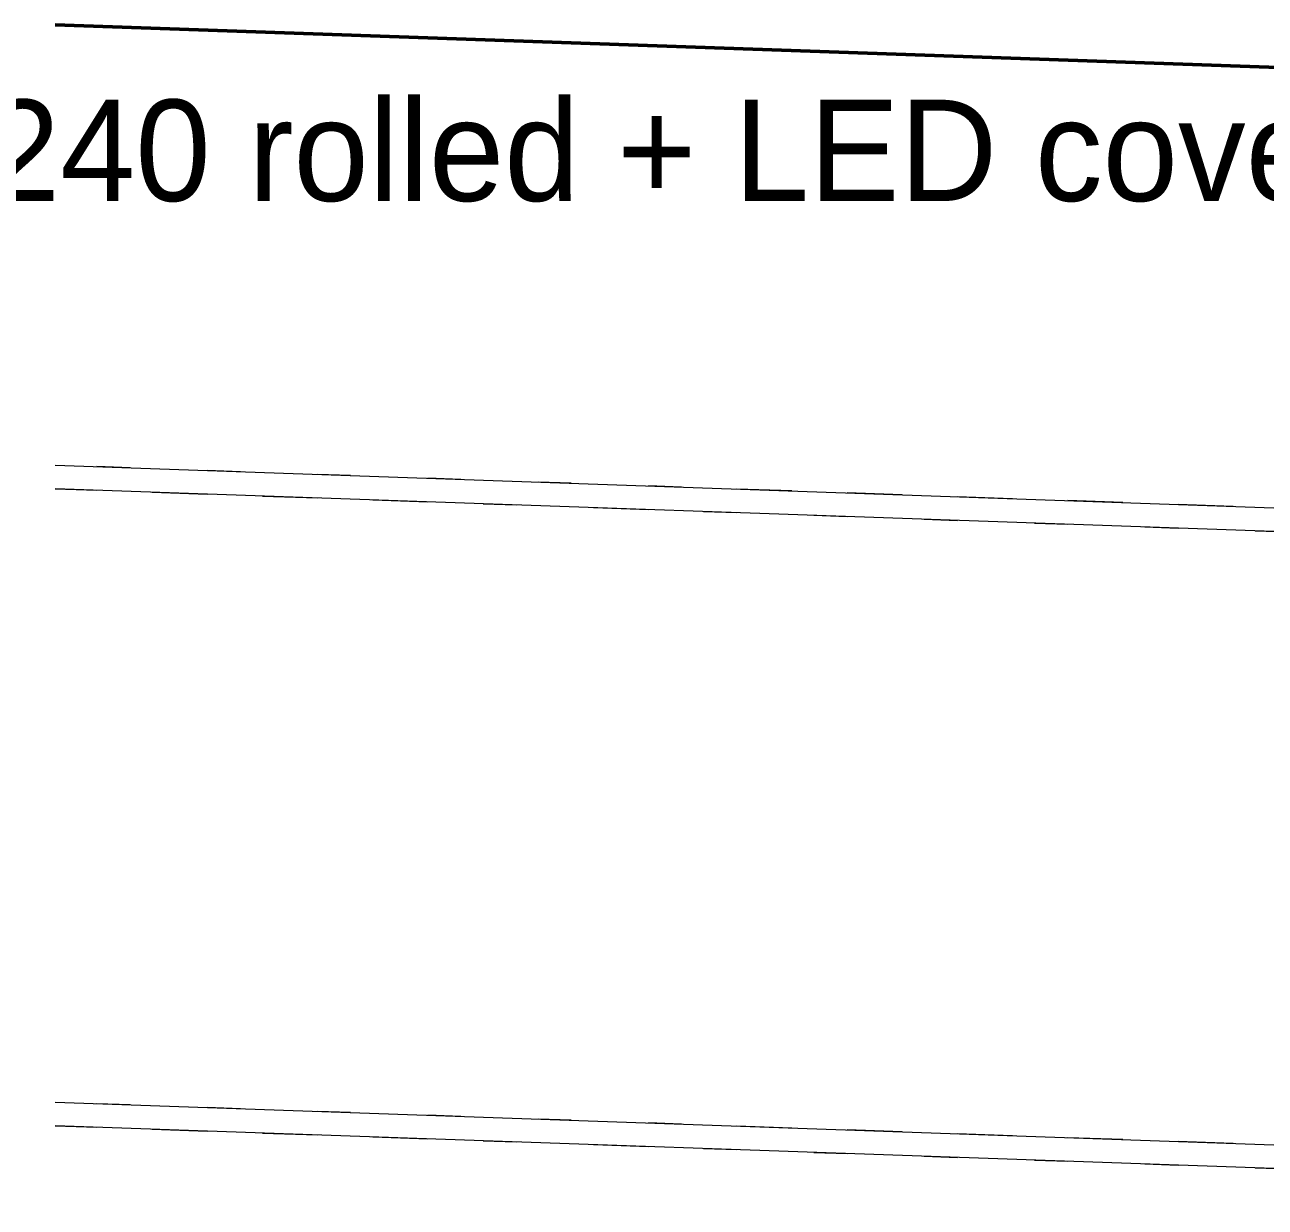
# Model space of a CAD drawing. Header units: metres. Extents: x 10 to 831, y 10 to 584.
# Drawn here: x 29.45 to 51.99, y 267.72 to 289.2 of the extents above; entities that cross this region are included whole.
import ezdxf
from ezdxf.enums import TextEntityAlignment as Align

# ---------------------------------------------------------------- set-up
doc = ezdxf.new("R2010")
doc.units = ezdxf.units.M
for name, color, linetype, lineweight in [('CUT', 7, 'Continuous', 50), ('TXT', 7, 'Continuous', 18), ('VIS', 8, 'Continuous', 13)]:
    doc.layers.add(name, color=color, linetype=linetype, lineweight=lineweight)

msp = doc.modelspace()

# ---------------------------------------------------------------- linework, layer by layer
at = {"layer": 'CUT'}
msp.add_line((30, 289.2), (78, 287.52), dxfattribs=at)
at = {"layer": 'VIS'}
for p, q in [((30.0168, 289.1996), (30, 289.2002)), ((52.8, 288.402), (30, 289.2002)), ((44.8, 288.682), (30, 289.2001)), ((44.8, 288.682), (30, 289.2001)), ((30.016, 289.1996), (30, 289.2001)), ((30.0372, 289.1988), (30, 289.2001)), ((30.0268, 289.1992), (30, 289.2001)), ((30.2092, 289.1928), (30, 289.2001)), ((30.4132, 289.1856), (30, 289.2001)), ((30.4916, 289.1828), (30, 289.2001)), ((30.3892, 289.1864), (30, 289.2001)), ((30.4568, 289.184), (30, 289.2)), ((51.6692, 288.4416), (30, 289.2)), ((30.6244, 289.178), (30, 289.2)), ((31.668, 289.1416), (30, 289.2)), ((30, 289.2), (78, 287.52)), ((30.4356, 289.1848), (30, 289.1999)), ((30.4628, 289.1836), (30, 289.1999)), ((31.0284, 289.164), (30, 289.1999)), ((30.1564, 289.1944), (30, 289.1999)), ((30.0748, 289.1972), (30, 289.1999)), ((30.0096, 289.1996), (30, 289.1999)), ((30.9328, 289.1672), (30, 289.1999)), ((30.1112, 289.196), (30, 289.1999)), ((30, 289.1999), (43.8, 288.7168)), ((30.11, 289.196), (30, 289.1998)), ((30.1896, 289.1932), (30.0092, 289.1996)), ((30.5368, 289.1812), (30.0612, 289.198)), ((30.7692, 289.1732), (30.1724, 289.194)), ((30.3756, 289.1868), (30.1756, 289.194)), ((30.3784, 289.1868), (30.1784, 289.1936)), ((30.77, 289.1732), (30.19, 289.1932)), ((30.752, 289.1736), (30.1992, 289.1932)), ((30.81, 289.1716), (30.2272, 289.192)), ((30.6868, 289.176), (30.2284, 289.192)), ((31.6604, 289.142), (30.2592, 289.1908)), ((31.2184, 289.1572), (30.2696, 289.1904)), ((30.4404, 289.1844), (30.2808, 289.19)), ((30.4892, 289.1828), (30.29, 289.19)), ((30.4736, 289.1836), (30.3032, 289.1892)), ((30.5108, 289.182), (30.3256, 289.1888)), ((31.288, 289.1548), (30.3468, 289.188)), ((30.964, 289.1664), (30.4016, 289.186)), ((30.8988, 289.1684), (30.4304, 289.1848)), ((31.428, 289.15), (30.454, 289.184)), ((31.0784, 289.1624), (30.4792, 289.1832)), ((30.6784, 289.1764), (30.48, 289.1832)), ((30.9988, 289.1652), (30.4836, 289.1832)), ((31.156, 289.1596), (30.5564, 289.1804)), ((30.7612, 289.1732), (30.57, 289.18)), ((30.7324, 289.1744), (30.5768, 289.18)), ((32.3952, 289.116), (30.5956, 289.1792)), ((31.2524, 289.156), (30.6552, 289.1772)), ((30.8596, 289.17), (30.6636, 289.1768)), ((31.2648, 289.1556), (30.6644, 289.1768)), ((32.0036, 289.13), (30.6808, 289.176)), ((31.3468, 289.1528), (30.7516, 289.1736)), ((32.6908, 289.106), (30.764, 289.1732)), ((30.9872, 289.1656), (30.8176, 289.1712)), ((31.2992, 289.1544), (30.8444, 289.1704)), ((32.6936, 289.1056), (30.9132, 289.168)), ((31.0788, 289.1624), (30.9192, 289.168)), ((31.1328, 289.1604), (30.934, 289.1672)), ((31.4856, 289.148), (30.9496, 289.1668)), ((32.1116, 289.126), (30.9756, 289.166)), ((31.1824, 289.1588), (30.9824, 289.1656)), ((31.1864, 289.1584), (30.9904, 289.1652)), ((31.6036, 289.144), (31.0124, 289.1644)), ((31.488, 289.148), (31.0124, 289.1644)), ((31.2164, 289.1576), (31.0164, 289.1644)), ((31.2168, 289.1576), (31.0168, 289.1644)), ((31.2124, 289.1576), (31.0284, 289.164)), ((31.6364, 289.1428), (31.036, 289.1636)), ((31.2732, 289.1556), (31.0928, 289.1616)), ((31.604, 289.144), (31.1456, 289.16)), ((31.7372, 289.1392), (31.164, 289.1592)), ((32.2848, 289.12), (31.198, 289.158)), ((32.1896, 289.1232), (31.2016, 289.158)), ((31.4964, 289.1476), (31.326, 289.1536)), ((31.8276, 289.136), (31.3264, 289.1536)), ((31.8356, 289.1356), (31.3672, 289.152)), ((31.5752, 289.1448), (31.3752, 289.152)), ((31.578, 289.1448), (31.378, 289.1516)), ((31.624, 289.1432), (31.4384, 289.1496)), ((31.6848, 289.1412), (31.4856, 289.148)), ((32.0036, 289.13), (31.4956, 289.1476)), ((31.6852, 289.1412), (31.5136, 289.1472)), ((31.7136, 289.14), (31.5264, 289.1464)), ((31.7172, 289.14), (31.5576, 289.1456)), ((31.8548, 289.1352), (31.6552, 289.142)), ((31.8708, 289.1344), (31.672, 289.1416)), ((32.2272, 289.122), (31.674, 289.1416)), ((32.2924, 289.1196), (31.7184, 289.14)), ((31.928, 289.1324), (31.7292, 289.1396)), ((31.9292, 289.1324), (31.736, 289.1392)), ((32.2092, 289.1228), (31.7544, 289.1384)), ((32.3632, 289.1172), (31.7748, 289.138)), ((32.0372, 289.1288), (31.8412, 289.1356)), ((32.4392, 289.1148), (31.9636, 289.1312)), ((32.1784, 289.1236), (32.008, 289.1296)), ((32.62, 289.1084), (32.0216, 289.1292)), ((32.2004, 289.1228), (32.0216, 289.1292)), ((32.3148, 289.1188), (32.1308, 289.1256)), ((32.7552, 289.1036), (32.1556, 289.1244)), ((32.7588, 289.1036), (32.162, 289.1244)), ((32.3748, 289.1168), (32.1748, 289.124)), ((32.3568, 289.1176), (32.1764, 289.124)), ((32.3776, 289.1168), (32.1776, 289.1236)), ((32.382, 289.1168), (32.182, 289.1236)), ((32.3556, 289.1176), (32.196, 289.1232)), ((32.8168, 289.1016), (32.2164, 289.1224)), ((32.8108, 289.1016), (32.2164, 289.1224)), ((32.8172, 289.1012), (32.2172, 289.1224)), ((32.4364, 289.1148), (32.2364, 289.1216)), ((32.8456, 289.1004), (32.2484, 289.1212)), ((32.8648, 289.0996), (32.2644, 289.1208)), ((32.7728, 289.1028), (32.3044, 289.1192)), ((32.5372, 289.1112), (32.3388, 289.118)), ((32.8264, 289.1012), (32.368, 289.1172)), ((32.6656, 289.1068), (32.4668, 289.1136)), ((33.0756, 289.0924), (32.4764, 289.1132)), ((32.6816, 289.106), (32.512, 289.112)), ((32.7148, 289.1048), (32.5432, 289.1108)), ((32.7372, 289.1044), (32.5516, 289.1108)), ((33.1408, 289.09), (32.558, 289.1104)), ((32.8224, 289.1012), (32.626, 289.108)), ((32.838, 289.1008), (32.6508, 289.1072)), ((33.1636, 289.0892), (32.6624, 289.1068)), ((33.4228, 289.0804), (32.6644, 289.1068)), ((33.2664, 289.0856), (32.666, 289.1068)), ((32.88, 289.0992), (32.6808, 289.106)), ((32.8604, 289.1), (32.69, 289.106)), ((33.2648, 289.0856), (32.692, 289.1056)), ((32.9056, 289.0984), (32.7504, 289.1036)), ((32.994, 289.0952), (32.8344, 289.1008)), ((33.0528, 289.0932), (32.8532, 289.1)), ((33.0884, 289.092), (32.8952, 289.0988)), ((33.3904, 289.0812), (32.9148, 289.098)), ((33.1212, 289.0908), (32.9224, 289.0976)), ((34.2544, 289.0512), (32.926, 289.0976)), ((33.1476, 289.09), (32.9512, 289.0968)), ((33.1748, 289.0888), (32.9748, 289.096)), ((33.922, 289.0628), (32.9812, 289.0956)), ((33.5748, 289.0748), (32.9832, 289.0956)), ((33.2724, 289.0856), (33.0936, 289.0916)), ((34.9952, 289.0252), (33.1472, 289.09)), ((33.702, 289.0704), (33.1488, 289.0896)), ((33.4012, 289.0808), (33.2296, 289.0868)), ((33.4172, 289.0804), (33.2336, 289.0868)), ((33.71, 289.07), (33.2412, 289.0864)), ((33.4408, 289.0796), (33.2492, 289.0864)), ((33.4404, 289.0796), (33.26, 289.086)), ((33.4604, 289.0788), (33.262, 289.086)), ((33.7432, 289.0688), (33.2848, 289.0852)), ((34.4584, 289.044), (33.3716, 289.082)), ((33.5424, 289.076), (33.372, 289.082)), ((33.5772, 289.0748), (33.3776, 289.0816)), ((33.5816, 289.0748), (33.3816, 289.0816)), ((33.6076, 289.0736), (33.4112, 289.0808)), ((33.6372, 289.0728), (33.4372, 289.0796)), ((33.6324, 289.0728), (33.4728, 289.0784)), ((34.8428, 289.0304), (33.4744, 289.0784)), ((33.698, 289.0704), (33.5288, 289.0764)), ((33.7276, 289.0696), (33.5292, 289.0764)), ((34.5448, 289.0408), (33.5708, 289.0752)), ((34.1652, 289.0544), (33.5724, 289.0748)), ((33.85, 289.0652), (33.6648, 289.0716)), ((33.9168, 289.0628), (33.7176, 289.07)), ((34.324, 289.0488), (33.7356, 289.0692)), ((34.35, 289.0476), (33.7532, 289.0688)), ((33.9744, 289.0608), (33.7744, 289.068)), ((33.9628, 289.0612), (33.7752, 289.068)), ((34.3448, 289.048), (33.8084, 289.0668)), ((34.0168, 289.0596), (33.8168, 289.0664)), ((34.0176, 289.0592), (33.8176, 289.0664)), ((34.4388, 289.0448), (33.8416, 289.0656)), ((34.3416, 289.048), (33.866, 289.0648)), ((34.0756, 289.0572), (33.8764, 289.0644)), ((34.3328, 289.0484), (33.8776, 289.0644)), ((35.0324, 289.024), (33.8964, 289.0636)), ((34.5196, 289.042), (33.9684, 289.0612)), ((34.4996, 289.0424), (33.9984, 289.06)), ((35.0148, 289.0244), (34.0172, 289.0596)), ((35.4192, 289.0104), (34.0224, 289.0592)), ((34.248, 289.0512), (34.0548, 289.058)), ((35.0268, 289.024), (34.082, 289.0572)), ((34.2708, 289.0504), (34.1112, 289.056)), ((34.7544, 289.0336), (34.1544, 289.0544)), ((34.3772, 289.0468), (34.1772, 289.0536)), ((34.6468, 289.0372), (34.1784, 289.0536)), ((34.66, 289.0368), (34.2016, 289.0528)), ((34.3756, 289.0468), (34.2064, 289.0528)), ((34.7928, 289.0324), (34.2196, 289.0524)), ((34.4308, 289.0448), (34.2592, 289.0508)), ((34.5244, 289.0416), (34.3436, 289.048)), ((34.5656, 289.0404), (34.3948, 289.046)), ((34.9716, 289.026), (34.3976, 289.046)), ((34.9632, 289.0264), (34.4068, 289.0456)), ((34.6528, 289.0372), (34.454, 289.044)), ((35.0724, 289.0224), (34.4732, 289.0436)), ((34.7816, 289.0328), (34.5816, 289.0396)), ((34.7848, 289.0324), (34.5888, 289.0392)), ((35.1768, 289.0188), (34.6236, 289.038)), ((34.8376, 289.0308), (34.6376, 289.0376)), ((36.0636, 288.9876), (34.6624, 289.0368)), ((35.6672, 289.0016), (34.6664, 289.0368)), ((35.2708, 289.0156), (34.6732, 289.0364)), ((34.918, 289.028), (34.7196, 289.0348)), ((34.9092, 289.028), (34.7496, 289.0336)), ((36.1528, 288.9848), (34.788, 289.0324)), ((35.2928, 289.0148), (34.8172, 289.0312)), ((35.0492, 289.0232), (34.8496, 289.0304)), ((35.4168, 289.0104), (34.8808, 289.0292)), ((35.472, 289.0084), (34.8892, 289.0288)), ((35.0872, 289.022), (34.8996, 289.0284)), ((35.1096, 289.0212), (34.9108, 289.028)), ((35.1084, 289.0212), (34.9124, 289.028)), ((35.0792, 289.0224), (34.924, 289.0276)), ((35.1172, 289.0208), (34.9456, 289.0268)), ((35.5456, 289.006), (34.9544, 289.0264)), ((35.174, 289.0188), (34.974, 289.026)), ((36.3568, 288.9776), (34.9892, 289.0252)), ((35.5844, 289.0044), (34.99, 289.0252)), ((35.2172, 289.0176), (35.0172, 289.0244)), ((35.2176, 289.0172), (35.0176, 289.0244)), ((35.6684, 289.0016), (35.068, 289.0228)), ((35.2544, 289.016), (35.0708, 289.0224)), ((35.2476, 289.0164), (35.0768, 289.0224)), ((35.2716, 289.0156), (35.1156, 289.0208)), ((35.5772, 289.0048), (35.1188, 289.0208)), ((35.7936, 288.9972), (35.214, 289.0176)), ((35.3924, 289.0112), (35.2228, 289.0172)), ((36.5564, 288.9704), (35.2392, 289.0168)), ((35.4476, 289.0092), (35.2488, 289.0164)), ((37.246, 288.9464), (35.3188, 289.014)), ((35.8352, 288.9956), (35.3344, 289.0132)), ((35.57, 289.0052), (35.3736, 289.012)), ((35.5768, 289.0048), (35.3768, 289.012)), ((35.5476, 289.006), (35.388, 289.0116)), ((35.608, 289.0036), (35.4272, 289.01)), ((35.7052, 289.0004), (35.5196, 289.0068)), ((36.9112, 288.958), (35.5828, 289.0048)), ((35.8476, 288.9952), (35.648, 289.0024)), ((36.2116, 288.9824), (35.6496, 289.0024)), ((37.046, 288.9532), (35.6608, 289.002)), ((36.2852, 288.98), (35.6968, 289.0008)), ((35.9052, 288.9932), (35.7064, 289.0004)), ((36.3396, 288.978), (35.7428, 288.9992)), ((36.3204, 288.9788), (35.7476, 288.9988)), ((35.9296, 288.9924), (35.7588, 288.9984)), ((36.244, 288.9816), (35.7684, 288.998)), ((35.974, 288.9908), (35.774, 288.998)), ((35.9812, 288.9908), (35.7812, 288.9976)), ((36.032, 288.9888), (35.8328, 288.996)), ((36.038, 288.9888), (35.838, 288.9956)), ((36.632, 288.968), (35.8556, 288.9952)), ((36.068, 288.9876), (35.8688, 288.9948)), ((36.4088, 288.9756), (35.9008, 288.9936)), ((36.5052, 288.9724), (35.91, 288.9932)), ((36.12, 288.986), (35.9284, 288.9924)), ((36.536, 288.9712), (35.9432, 288.992)), ((36.1316, 288.9852), (35.9528, 288.9916)), ((36.1468, 288.9848), (35.9752, 288.9908)), ((36.186, 288.9836), (36.0264, 288.9892)), ((36.494, 288.9728), (36.0356, 288.9888)), ((36.5212, 288.9716), (36.0524, 288.988)), ((36.652, 288.9672), (36.0988, 288.9864)), ((36.7532, 288.9636), (36.1536, 288.9848)), ((36.3552, 288.9776), (36.1588, 288.9844)), ((36.3568, 288.9776), (36.1732, 288.984)), ((36.3768, 288.9768), (36.1768, 288.984)), ((37.5952, 288.934), (36.1952, 288.9832)), ((36.418, 288.9752), (36.218, 288.9824)), ((39.6632, 288.8616), (36.2608, 288.9808)), ((37.272, 288.9456), (36.298, 288.9796)), ((37.0108, 288.9548), (36.412, 288.9756)), ((36.64, 288.9676), (36.4412, 288.9744)), ((36.6916, 288.9656), (36.5108, 288.972)), ((36.7736, 288.9628), (36.5736, 288.97)), ((37.0632, 288.9528), (36.608, 288.9688)), ((36.8176, 288.9612), (36.6176, 288.9684)), ((36.8184, 288.9612), (36.6328, 288.968)), ((36.8332, 288.9608), (36.6616, 288.9668)), ((36.8244, 288.9612), (36.6648, 288.9668)), ((37.1712, 288.9492), (36.6704, 288.9664)), ((37.1952, 288.948), (36.7196, 288.9648)), ((36.9532, 288.9568), (36.76, 288.9632)), ((36.9612, 288.9564), (36.774, 288.9628)), ((36.9524, 288.9568), (36.782, 288.9628)), ((38.278, 288.9104), (36.8176, 288.9612)), ((37.4688, 288.9384), (36.8696, 288.9596)), ((37.0696, 288.9524), (36.8732, 288.9596)), ((37.0868, 288.952), (36.9172, 288.958)), ((37.5168, 288.9368), (36.9256, 288.9576)), ((37.4108, 288.9408), (36.9524, 288.9568)), ((37.1456, 288.95), (36.9896, 288.9552)), ((37.204, 288.948), (37.0252, 288.954)), ((37.2388, 288.9468), (37.0384, 288.9536)), ((37.2632, 288.9456), (37.064, 288.9528)), ((38.0704, 288.9176), (37.0696, 288.9524)), ((37.6508, 288.9324), (37.0768, 288.9524)), ((37.2528, 288.946), (37.0976, 288.9516)), ((37.8028, 288.9268), (37.2204, 288.9472)), ((37.4348, 288.9396), (37.236, 288.9468)), ((37.4592, 288.9388), (37.2756, 288.9452)), ((37.4628, 288.9388), (37.3032, 288.9444)), ((38.3576, 288.9076), (37.3672, 288.942)), ((37.5764, 288.9348), (37.3764, 288.942)), ((37.5808, 288.9348), (37.3808, 288.9416)), ((37.6184, 288.9332), (37.418, 288.9404)), ((37.6252, 288.9332), (37.426, 288.94)), ((37.6344, 288.9328), (37.464, 288.9388)), ((38.0688, 288.9176), (37.4684, 288.9388)), ((38.4276, 288.9052), (37.4832, 288.938)), ((37.6956, 288.9308), (37.4972, 288.9376)), ((37.9732, 288.9208), (37.518, 288.9368)), ((38.1268, 288.9156), (37.5736, 288.9348)), ((37.7752, 288.928), (37.5944, 288.934)), ((37.844, 288.9256), (37.6444, 288.9324)), ((37.8484, 288.9252), (37.6572, 288.932)), ((38.1464, 288.9148), (37.6708, 288.9316)), ((37.8628, 288.9248), (37.6912, 288.9308)), ((37.8936, 288.9236), (37.6948, 288.9308)), ((38.8056, 288.892), (37.7188, 288.93)), ((37.9312, 288.9224), (37.732, 288.9292)), ((38.276, 288.9104), (37.74, 288.9292)), ((37.9312, 288.9224), (37.746, 288.9288)), ((38.7524, 288.8936), (37.7752, 288.928)), ((38.0176, 288.9192), (37.8176, 288.9264)), ((38.3276, 288.9084), (37.8692, 288.9244)), ((38.086, 288.9168), (37.8984, 288.9236)), ((38.1124, 288.916), (37.9192, 288.9228)), ((38.3952, 288.906), (37.9268, 288.9224)), ((38.1032, 288.9164), (37.934, 288.9224)), ((38.1012, 288.9164), (37.9416, 288.922)), ((38.1732, 288.914), (38.0064, 288.9196)), ((38.2296, 288.912), (38.0312, 288.9188)), ((38.246, 288.9112), (38.05, 288.9184)), ((38.3176, 288.9088), (38.1216, 288.9156)), ((38.3164, 288.9088), (38.146, 288.9148)), ((38.752, 288.8936), (38.1524, 288.9148)), ((38.4392, 288.9048), (38.2392, 288.9116)), ((39.5676, 288.8652), (38.2396, 288.9116)), ((39.1908, 288.8784), (38.25, 288.9112)), ((38.4588, 288.904), (38.2592, 288.9108)), ((38.9068, 288.8884), (38.314, 288.9092)), ((38.5492, 288.9008), (38.3776, 288.9068)), ((38.562, 288.9004), (38.378, 288.9068)), ((39.4052, 288.8708), (38.4076, 288.9056)), ((39.81, 288.8568), (38.4128, 288.9056)), ((43.7368, 288.7192), (38.428, 288.9052)), ((40.3704, 288.8372), (38.5224, 288.9016)), ((38.7728, 288.8928), (38.5732, 288.9)), ((38.7396, 288.894), (38.58, 288.8996)), ((38.7808, 288.8928), (38.5808, 288.8996)), ((38.7992, 288.892), (38.608, 288.8988)), ((38.7808, 288.8928), (38.6116, 288.8984)), ((38.8184, 288.8912), (38.6184, 288.8984)), ((39.0976, 288.8816), (38.622, 288.8984)), ((38.8588, 288.89), (38.678, 288.8964)), ((38.886, 288.8888), (38.6876, 288.896)), ((39.2448, 288.8764), (38.7864, 288.8924)), ((39.348, 288.8728), (38.812, 288.8916)), ((38.9984, 288.8852), (38.828, 288.8912)), ((39.0304, 288.884), (38.8344, 288.8908)), ((39.0444, 288.8836), (38.8588, 288.89)), ((39.332, 288.8732), (38.8636, 288.8896)), ((39.466, 288.8688), (38.8668, 288.8896)), ((39.488, 288.868), (38.8968, 288.8888)), ((39.1028, 288.8816), (38.9064, 288.8884)), ((39.218, 288.8772), (39.018, 288.8844)), ((39.2184, 288.8772), (39.0192, 288.8844)), ((39.2104, 288.8776), (39.0228, 288.884)), ((39.6016, 288.864), (39.0484, 288.8832)), ((39.654, 288.862), (39.0564, 288.8832)), ((40.4668, 288.8336), (39.0656, 288.8828)), ((39.272, 288.8756), (39.0788, 288.8824)), ((39.6644, 288.8616), (39.1132, 288.8812)), ((39.376, 288.872), (39.1852, 288.8784)), ((39.3784, 288.8716), (39.2188, 288.8772)), ((39.422, 288.8704), (39.2232, 288.8772)), ((39.4264, 288.87), (39.2712, 288.8756)), ((39.9204, 288.8528), (39.3236, 288.8736)), ((39.5092, 288.8672), (39.3424, 288.8732)), ((39.5728, 288.8648), (39.3728, 288.872)), ((39.5756, 288.8648), (39.3756, 288.872)), ((39.5788, 288.8648), (39.4072, 288.8708)), ((40.3892, 288.8364), (39.4152, 288.8704)), ((39.6396, 288.8628), (39.4396, 288.8696)), ((40.072, 288.8476), (39.4716, 288.8684)), ((41.8008, 288.7868), (39.5236, 288.8668)), ((40.134, 288.8452), (39.5512, 288.8656)), ((40.0488, 288.8484), (39.5732, 288.8648)), ((40.1576, 288.8444), (39.6008, 288.864)), ((40.2072, 288.8428), (39.6188, 288.8632)), ((39.7976, 288.8572), (39.628, 288.8632)), ((39.8408, 288.8556), (39.6408, 288.8624)), ((39.8824, 288.854), (39.6836, 288.8612)), ((40.1616, 288.8444), (39.7032, 288.8604)), ((41.1988, 288.808), (39.7384, 288.8592)), ((40.3512, 288.8376), (39.7516, 288.8588)), ((40.3304, 288.8384), (39.756, 288.8584)), ((39.9424, 288.852), (39.762, 288.8584)), ((39.9804, 288.8508), (39.7804, 288.8576)), ((40.2692, 288.8404), (39.8008, 288.8568)), ((40.0212, 288.8492), (39.8508, 288.8552)), ((40.0168, 288.8496), (39.8572, 288.8552)), ((40.4708, 288.8336), (39.8704, 288.8544)), ((40.0764, 288.8472), (39.878, 288.8544)), ((40.0628, 288.848), (39.8844, 288.854)), ((40.9788, 288.8156), (39.8924, 288.8536)), ((41.398, 288.8012), (40.0132, 288.8496)), ((40.2168, 288.8424), (40.018, 288.8492)), ((41.4368, 288.7996), (40.0692, 288.8476)), ((40.2656, 288.8408), (40.094, 288.8468)), ((41.1312, 288.8104), (40.1408, 288.8452)), ((40.3348, 288.8384), (40.1476, 288.8448)), ((40.3724, 288.8368), (40.1724, 288.844)), ((40.3992, 288.836), (40.2156, 288.8424)), ((40.8184, 288.8212), (40.218, 288.8424)), ((40.4188, 288.8352), (40.2188, 288.8424)), ((40.8176, 288.8212), (40.238, 288.8416)), ((40.4508, 288.8344), (40.2516, 288.8412)), ((40.8824, 288.8192), (40.29, 288.84)), ((41.4012, 288.8008), (40.4032, 288.836)), ((40.6552, 288.8272), (40.4956, 288.8328)), ((41.8252, 288.786), (40.508, 288.8324)), ((41.0764, 288.8124), (40.5236, 288.8316)), ((41.0004, 288.8148), (40.5244, 288.8316)), ((40.7032, 288.8252), (40.5328, 288.8312)), ((40.7756, 288.8228), (40.5756, 288.83)), ((41.21, 288.8076), (40.6124, 288.8284)), ((41.0784, 288.8124), (40.62, 288.8284)), ((40.8404, 288.8204), (40.6404, 288.8276)), ((40.814, 288.8216), (40.6448, 288.8276)), ((40.8452, 288.8204), (40.6784, 288.8264)), ((40.9036, 288.8184), (40.7128, 288.8252)), ((41.2704, 288.8056), (40.714, 288.8252)), ((40.894, 288.8188), (40.7376, 288.824)), ((40.9916, 288.8152), (40.7956, 288.822)), ((41.026, 288.814), (40.8456, 288.8204)), ((41.4628, 288.7988), (40.8636, 288.8196)), ((41.4592, 288.7988), (40.8676, 288.8196)), ((41.0652, 288.8128), (40.8692, 288.8196)), ((41.8288, 288.786), (40.884, 288.8192)), ((41.1352, 288.8104), (40.9564, 288.8164)), ((41.18, 288.8088), (40.98, 288.8156)), ((41.6636, 288.7916), (41.0684, 288.8128)), ((41.2952, 288.8048), (41.1236, 288.8108)), ((41.2936, 288.8048), (41.134, 288.8104)), ((41.3852, 288.8016), (41.2148, 288.8076)), ((41.4592, 288.7988), (41.272, 288.8056)), ((42.2244, 288.772), (41.2756, 288.8052)), ((41.4784, 288.7984), (41.2872, 288.8048)), ((41.512, 288.7972), (41.3132, 288.804)), ((41.5016, 288.7976), (41.318, 288.804)), ((41.492, 288.7976), (41.3224, 288.8036)), ((41.572, 288.7948), (41.372, 288.802)), ((41.5752, 288.7948), (41.3752, 288.802)), ((41.6192, 288.7932), (41.4192, 288.8004)), ((41.6, 288.794), (41.4448, 288.7996)), ((41.6464, 288.7924), (41.4472, 288.7992)), ((41.9516, 288.7816), (41.476, 288.7984)), ((41.9952, 288.78), (41.5368, 288.7964)), ((41.8372, 288.7856), (41.6376, 288.7928)), ((41.8504, 288.7852), (41.654, 288.792)), ((42.2072, 288.7728), (41.6712, 288.7916)), ((41.8708, 288.7844), (41.672, 288.7916)), ((42.1432, 288.7748), (41.6748, 288.7912)), ((42.35, 288.7676), (41.7504, 288.7888)), ((41.932, 288.7824), (41.7724, 288.788)), ((41.9772, 288.7808), (41.784, 288.7876)), ((43.1948, 288.738), (41.7948, 288.7872)), ((41.9816, 288.7808), (41.81, 288.7868)), ((42.0184, 288.7792), (41.8184, 288.7864)), ((42.0124, 288.7796), (41.8272, 288.786)), ((42.0408, 288.7784), (41.8408, 288.7856)), ((42.474, 288.7636), (41.8732, 288.7844)), ((42.4652, 288.7636), (41.8824, 288.784)), ((42.1096, 288.776), (41.9292, 288.7824)), ((42.168, 288.774), (41.972, 288.7808)), ((42.5516, 288.7608), (41.9984, 288.78)), ((42.204, 288.7728), (42.0052, 288.78)), ((42.1812, 288.7736), (42.014, 288.7796)), ((43.1524, 288.7396), (42.0656, 288.7776)), ((43.0532, 288.7432), (42.076, 288.7772)), ((42.372, 288.7668), (42.172, 288.774)), ((42.38, 288.7668), (42.18, 288.7736)), ((42.8032, 288.752), (42.2056, 288.7728)), ((42.4316, 288.7648), (42.2408, 288.7716)), ((42.5084, 288.7624), (42.3388, 288.768)), ((42.584, 288.7596), (42.3964, 288.766)), ((42.5704, 288.76), (42.4108, 288.7656)), ((42.604, 288.7588), (42.4204, 288.7652)), ((42.9028, 288.7484), (42.4272, 288.7652)), ((43.0096, 288.7448), (42.4352, 288.7648)), ((42.6356, 288.7576), (42.436, 288.7648)), ((43.1164, 288.7408), (42.532, 288.7612)), ((42.7748, 288.7528), (42.5748, 288.76)), ((43.0804, 288.742), (42.612, 288.7584)), ((42.8192, 288.7512), (42.6192, 288.7584)), ((42.8416, 288.7504), (42.6424, 288.7576)), ((42.8544, 288.75), (42.656, 288.7572)), ((44.12, 288.706), (42.6596, 288.7568)), ((43.2532, 288.736), (42.6608, 288.7568)), ((42.8728, 288.7496), (42.6724, 288.7564)), ((43.2796, 288.7352), (42.7432, 288.754)), ((42.9524, 288.7468), (42.7564, 288.7536)), ((42.9124, 288.748), (42.7596, 288.7536)), ((43.796, 288.7172), (42.798, 288.752)), ((42.9988, 288.7452), (42.8, 288.752)), ((44.2008, 288.7028), (42.8036, 288.752)), ((43.036, 288.7436), (42.8388, 288.7508)), ((43.0112, 288.7448), (42.8396, 288.7508)), ((43.46, 288.7288), (42.8608, 288.75)), ((43.5012, 288.7276), (42.9044, 288.7484)), ((43.5088, 288.7272), (42.9144, 288.748)), ((43.09, 288.742), (42.9196, 288.748)), ((43.1256, 288.7408), (42.94, 288.7472)), ((43.1364, 288.7404), (42.9432, 288.7468)), ((43.1716, 288.7388), (42.9716, 288.746)), ((43.1932, 288.7384), (43.0128, 288.7444)), ((43.186, 288.7384), (43.0168, 288.7444)), ((43.2188, 288.7372), (43.0188, 288.7444)), ((43.2412, 288.7364), (43.0412, 288.7436)), ((43.2088, 288.7376), (43.0492, 288.7432)), ((44.0832, 288.7072), (43.1424, 288.74)), ((43.3336, 288.7332), (43.146, 288.74)), ((44.3492, 288.6976), (43.3496, 288.7328)), ((43.5172, 288.7268), (43.35, 288.7328)), ((43.854, 288.7152), (43.3784, 288.7316)), ((44.0372, 288.7088), (43.4392, 288.7296)), ((44.87, 288.6796), (43.4688, 288.7284)), ((44.0264, 288.7092), (43.4732, 288.7284)), ((43.7064, 288.7204), (43.5228, 288.7268)), ((43.6976, 288.7204), (43.526, 288.7264)), ((44.0176, 288.7092), (43.5488, 288.7256)), ((43.772, 288.718), (43.6016, 288.724)), ((43.8128, 288.7164), (43.6168, 288.7236)), ((43.7736, 288.718), (43.6184, 288.7232)), ((43.8592, 288.7148), (43.6604, 288.722)), ((44.1348, 288.7052), (43.6764, 288.7212)), ((44.2388, 288.7016), (43.682, 288.7212)), ((43.8472, 288.7152), (43.6876, 288.7208)), ((44.3412, 288.698), (43.7684, 288.718)), ((43.9796, 288.7108), (43.7796, 288.7176)), ((44.3964, 288.696), (43.7988, 288.7172)), ((43.9944, 288.7104), (43.8156, 288.7164)), ((44.0196, 288.7092), (43.8196, 288.7164)), ((44.0448, 288.7084), (43.8464, 288.7152)), ((44.4756, 288.6932), (43.8748, 288.7144)), ((45.7456, 288.6488), (43.8976, 288.7136)), ((44.8812, 288.6792), (43.9324, 288.7124)), ((44.1292, 288.7056), (43.9332, 288.7124)), ((44.1576, 288.7044), (43.9664, 288.7112)), ((44.1912, 288.7032), (43.9924, 288.7104)), ((44.2028, 288.7028), (44.0332, 288.7088)), ((46.356, 288.6276), (44.0784, 288.7072)), ((44.2772, 288.7004), (44.0964, 288.7068)), ((44.296, 288.6996), (44.1028, 288.7064)), ((45.5568, 288.6556), (44.192, 288.7032)), ((44.796, 288.682), (44.2132, 288.7024)), ((44.4192, 288.6952), (44.2188, 288.7024)), ((44.3944, 288.696), (44.2392, 288.7016)), ((44.458, 288.694), (44.2704, 288.7004)), ((44.454, 288.694), (44.2836, 288.7)), ((45.23, 288.6668), (44.2852, 288.7)), ((44.4856, 288.6932), (44.326, 288.6984)), ((44.8052, 288.682), (44.3296, 288.6984)), ((45.7504, 288.6488), (44.3656, 288.6972)), ((44.598, 288.6892), (44.4016, 288.696)), ((44.9544, 288.6764), (44.486, 288.6928)), ((44.7272, 288.6844), (44.5556, 288.6904)), ((44.7744, 288.6828), (44.5744, 288.69)), ((45.0516, 288.6732), (44.5932, 288.6892)), ((44.8088, 288.6816), (44.6252, 288.688)), ((44.834, 288.6808), (44.6348, 288.6876)), ((44.8532, 288.68), (44.686, 288.686)), ((44.9136, 288.678), (44.7176, 288.6848)), ((46.126, 288.6356), (44.7584, 288.6836)), ((44.986, 288.6756), (44.7872, 288.6824)), ((45.3516, 288.6628), (44.7952, 288.682)), ((45.0072, 288.6748), (44.81, 288.6816)), ((45.4568, 288.6592), (44.8576, 288.68)), ((45.326, 288.6636), (44.8604, 288.68)), ((45.0664, 288.6728), (44.8876, 288.6788)), ((45.0928, 288.6716), (44.894, 288.6788)), ((45.5012, 288.6576), (44.9484, 288.6768)), ((45.124, 288.6708), (44.9644, 288.6764)), ((45.1712, 288.6692), (44.9712, 288.676)), ((45.1792, 288.6688), (44.9792, 288.6756)), ((45.22, 288.6672), (45.0196, 288.6744)), ((45.6244, 288.6532), (45.0316, 288.674)), ((45.2352, 288.6668), (45.0368, 288.6736)), ((45.2192, 288.6672), (45.05, 288.6732)), ((45.6748, 288.6512), (45.0744, 288.6724)), ((45.6888, 288.6508), (45.1148, 288.6708)), ((45.3608, 288.6624), (45.18, 288.6688)), ((45.3832, 288.6616), (45.1868, 288.6684)), ((45.7916, 288.6472), (45.1928, 288.6684)), ((45.4136, 288.6604), (45.242, 288.6664)), ((46.2332, 288.632), (45.2592, 288.666)), ((45.4552, 288.6592), (45.262, 288.666)), ((45.7564, 288.6484), (45.2808, 288.6652)), ((45.8692, 288.6444), (45.2964, 288.6648)), ((45.4772, 288.6584), (45.3068, 288.6644)), ((45.9484, 288.642), (45.3484, 288.6628)), ((45.544, 288.656), (45.36, 288.6624)), ((45.9896, 288.6404), (45.392, 288.6612)), ((45.5824, 288.6548), (45.3952, 288.6612)), ((45.8916, 288.6436), (45.4232, 288.66)), ((45.9684, 288.6412), (45.51, 288.6572)), ((47.0408, 288.6036), (45.5804, 288.6548)), ((45.7808, 288.6476), (45.582, 288.6548)), ((46.1388, 288.6352), (45.6024, 288.654)), ((45.7624, 288.6484), (45.6028, 288.654)), ((45.848, 288.6452), (45.6492, 288.6524)), ((46.2824, 288.63), (45.688, 288.6508)), ((45.8968, 288.6436), (45.7276, 288.6496)), ((45.9708, 288.6412), (45.7708, 288.648)), ((46.7176, 288.6148), (45.7768, 288.648)), ((45.9472, 288.642), (45.792, 288.6472)), ((46.0192, 288.6392), (45.8192, 288.6464)), ((46.0292, 288.6388), (45.83, 288.646)), ((46.0904, 288.6368), (45.894, 288.6436)), ((46.0936, 288.6368), (45.9084, 288.6432)), ((46.9632, 288.6064), (45.9856, 288.6404)), ((46.1592, 288.6344), (45.9884, 288.6404)), ((51.3208, 288.4536), (46.012, 288.6396)), ((46.1892, 288.6332), (46.022, 288.6392)), ((46.3788, 288.6268), (46.1792, 288.6336)), ((46.8224, 288.6112), (46.2272, 288.632)), ((46.7076, 288.6152), (46.232, 288.632)), ((46.4008, 288.626), (46.2412, 288.6316)), ((46.4444, 288.6244), (46.2636, 288.6308)), ((48.4696, 288.5536), (46.268, 288.6308)), ((46.4432, 288.6244), (46.2716, 288.6304)), ((46.8772, 288.6092), (46.2768, 288.6304)), ((46.8288, 288.6108), (46.36, 288.6272)), ((46.568, 288.62), (46.4128, 288.6256)), ((46.6076, 288.6188), (46.4232, 288.6252)), ((46.8856, 288.6092), (46.4272, 288.6252)), ((46.6284, 288.618), (46.4288, 288.6248)), ((46.6464, 288.6172), (46.4624, 288.624)), ((47.0824, 288.602), (46.4856, 288.6232)), ((46.7072, 288.6152), (46.5196, 288.622)), ((47.1272, 288.6004), (46.5444, 288.6208)), ((46.7704, 288.6132), (46.5708, 288.62)), ((46.7736, 288.6128), (46.574, 288.62)), ((47.538, 288.586), (46.5888, 288.6192)), ((46.82, 288.6112), (46.62, 288.6184)), ((46.8372, 288.6108), (46.6456, 288.6176)), ((46.8412, 288.6104), (46.6704, 288.6164)), ((47.2108, 288.5976), (46.6748, 288.6164)), ((46.8744, 288.6092), (46.6784, 288.6164)), ((46.9136, 288.608), (46.744, 288.614)), ((46.9732, 288.606), (46.7744, 288.6128)), ((46.978, 288.6056), (46.7812, 288.6128)), ((47.0012, 288.6048), (46.808, 288.6116)), ((47.454, 288.5892), (46.8548, 288.61)), ((47.0392, 288.6036), (46.8796, 288.6092)), ((47.1296, 288.6004), (46.958, 288.6064)), ((48.3944, 288.556), (46.9944, 288.6052)), ((47.6, 288.584), (47.0072, 288.6048)), ((47.2196, 288.5972), (47.0196, 288.6044)), ((47.2068, 288.5976), (47.0212, 288.6044)), ((47.2248, 288.5972), (47.0256, 288.604)), ((47.4996, 288.5876), (47.034, 288.604)), ((47.3456, 288.5928), (47.1496, 288.5996)), ((47.6588, 288.582), (47.1832, 288.5984)), ((47.7872, 288.5776), (47.1884, 288.5984)), ((48.1924, 288.5632), (47.1944, 288.598)), ((47.3968, 288.5912), (47.206, 288.5976)), ((47.7656, 288.578), (47.2972, 288.5948)), ((47.8024, 288.5768), (47.344, 288.5928)), ((47.528, 288.5864), (47.3472, 288.5928)), ((47.9472, 288.572), (47.3476, 288.5928)), ((47.5252, 288.5868), (47.358, 288.5924)), ((47.5788, 288.5848), (47.3788, 288.5916)), ((47.5828, 288.5844), (47.3836, 288.5916)), ((47.6432, 288.5824), (47.4432, 288.5896)), ((48.0768, 288.5672), (47.4764, 288.5884)), ((47.6776, 288.5812), (47.518, 288.5868)), ((47.7488, 288.5788), (47.5648, 288.5852)), ((47.768, 288.578), (47.5692, 288.5852)), ((47.8364, 288.5756), (47.6376, 288.5828)), ((47.8316, 288.576), (47.644, 288.5824)), ((48.2532, 288.5612), (47.6864, 288.5808)), ((47.9256, 288.5728), (47.7468, 288.5788)), ((47.9736, 288.5708), (47.7736, 288.578)), ((48.368, 288.5572), (47.794, 288.5772)), ((48.0128, 288.5696), (47.8144, 288.5764)), ((48.0204, 288.5692), (47.8204, 288.5764)), ((48.42, 288.5552), (47.8224, 288.5764)), ((48.0512, 288.5684), (47.8552, 288.5752)), ((48.4512, 288.5544), (47.898, 288.5736)), ((48.1308, 288.5656), (47.9344, 288.5724)), ((48.1208, 288.5656), (47.9656, 288.5712)), ((48.1604, 288.5644), (47.9672, 288.5712)), ((48.1592, 288.5644), (47.9876, 288.5704)), ((48.32, 288.5588), (48.1344, 288.5652)), ((48.61, 288.5488), (48.1344, 288.5652)), ((48.316, 288.5588), (48.1564, 288.5644)), ((48.42, 288.5552), (48.2196, 288.5624)), ((48.7028, 288.5456), (48.234, 288.562)), ((48.7192, 288.5448), (48.2608, 288.5608)), ((49.2732, 288.5256), (48.2724, 288.5604)), ((48.8788, 288.5392), (48.2784, 288.5604)), ((48.9492, 288.5368), (48.358, 288.5576)), ((48.8608, 288.54), (48.36, 288.5572)), ((48.546, 288.5508), (48.3756, 288.5568)), ((48.9604, 288.5364), (48.376, 288.5568)), ((48.956, 288.5364), (48.3936, 288.5564)), ((49.3516, 288.5228), (48.4108, 288.5556)), ((48.6116, 288.5484), (48.4308, 288.5548)), ((48.608, 288.5488), (48.4384, 288.5548)), ((49.056, 288.5332), (48.4616, 288.554)), ((48.6736, 288.5464), (48.4748, 288.5532)), ((49.962, 288.5012), (48.5012, 288.5524)), ((48.77, 288.5432), (48.57, 288.55)), ((48.7732, 288.5428), (48.5732, 288.55)), ((48.7784, 288.5428), (48.5784, 288.5496)), ((49.6732, 288.5116), (48.5864, 288.5496)), ((50.5608, 288.4804), (48.6336, 288.548)), ((48.8356, 288.5408), (48.6396, 288.5476)), ((48.844, 288.5404), (48.6436, 288.5476)), ((48.8512, 288.5404), (48.6676, 288.5468)), ((48.8456, 288.5404), (48.674, 288.5464)), ((48.9248, 288.5376), (48.7336, 288.5444)), ((48.9604, 288.5364), (48.7616, 288.5432)), ((48.9544, 288.5368), (48.7948, 288.542)), ((48.9976, 288.5352), (48.8192, 288.5412)), ((49.4584, 288.5188), (48.8756, 288.5392)), ((49.946, 288.502), (48.9464, 288.5368)), ((49.176, 288.5288), (48.9768, 288.536)), ((49.2032, 288.528), (49.0048, 288.5348)), ((49.2172, 288.5276), (49.018, 288.5344)), ((49.2208, 288.5272), (49.0204, 288.5344)), ((49.228, 288.5272), (49.0576, 288.5328)), ((49.5612, 288.5152), (49.0856, 288.532)), ((50.1028, 288.4964), (49.1136, 288.5312)), ((49.32, 288.524), (49.1264, 288.5304)), ((49.6952, 288.5108), (49.1536, 288.5296)), ((49.6396, 288.5128), (49.1712, 288.5292)), ((49.636, 288.5128), (49.1776, 288.5288)), ((50.182, 288.4936), (49.184, 288.5284)), ((50.574, 288.48), (49.2456, 288.5264)), ((49.4328, 288.52), (49.2472, 288.5264)), ((49.8504, 288.5052), (49.2512, 288.5264)), ((49.8992, 288.5036), (49.3248, 288.5236)), ((49.5696, 288.5152), (49.3696, 288.522)), ((49.5572, 288.5156), (49.3732, 288.522)), ((49.9708, 288.5012), (49.378, 288.5216)), ((49.5928, 288.5144), (49.4332, 288.52)), ((49.6244, 288.5132), (49.4552, 288.5192)), ((49.7056, 288.5104), (49.5184, 288.5168)), ((50.07, 288.4976), (49.534, 288.5164)), ((49.7552, 288.5084), (49.5564, 288.5156)), ((51.1208, 288.4608), (49.6088, 288.5136)), ((49.8252, 288.506), (49.626, 288.5132)), ((50.1968, 288.4932), (49.696, 288.5108)), ((49.8756, 288.5044), (49.704, 288.5104)), ((49.91, 288.5032), (49.7396, 288.5092)), ((49.9536, 288.5016), (49.77, 288.508)), ((49.9728, 288.5008), (49.7728, 288.508)), ((50.0124, 288.4996), (49.816, 288.5064)), ((50.02, 288.4992), (49.82, 288.5064)), ((51.2056, 288.458), (49.838, 288.5056)), ((50.0444, 288.4984), (49.8444, 288.5056)), ((50.0932, 288.4968), (49.8972, 288.5036)), ((50.546, 288.4808), (49.9896, 288.5004)), ((50.5124, 288.482), (50.0368, 288.4988)), ((50.2312, 288.492), (50.0716, 288.4976)), ((50.5532, 288.4808), (50.0948, 288.4968)), ((50.302, 288.4896), (50.1328, 288.4952)), ((50.2944, 288.4896), (50.1388, 288.4952)), ((50.3936, 288.4864), (50.1952, 288.4932)), ((50.4124, 288.4856), (50.2132, 288.4924)), ((50.4208, 288.4852), (50.2208, 288.4924)), ((50.7788, 288.4728), (50.2372, 288.4916)), ((50.4524, 288.484), (50.2616, 288.4908)), ((50.8788, 288.4692), (50.2784, 288.4904)), ((50.4792, 288.4832), (50.286, 288.49)), ((51.264, 288.4556), (50.2864, 288.49)), ((50.55, 288.4808), (50.3512, 288.4876)), ((50.562, 288.4804), (50.3904, 288.4864)), ((50.5768, 288.48), (50.4208, 288.4852)), ((50.6216, 288.4784), (50.422, 288.4852)), ((50.6632, 288.4768), (50.4644, 288.4836)), ((50.6884, 288.476), (50.5048, 288.4824)), ((50.7692, 288.4732), (50.57, 288.48)), ((50.7728, 288.4728), (50.5728, 288.48)), ((50.7968, 288.472), (50.6004, 288.4788)), ((50.7848, 288.4724), (50.606, 288.4788)), ((50.83, 288.4708), (50.6428, 288.4776)), ((51.2808, 288.4552), (50.6804, 288.476)), ((50.8784, 288.4692), (50.682, 288.476)), ((51.654, 288.442), (50.7092, 288.4752)), ((50.8696, 288.4696), (50.71, 288.4752)), ((50.9204, 288.4676), (50.7232, 288.4748)), ((50.9152, 288.468), (50.76, 288.4736)), ((51.4012, 288.4508), (50.848, 288.4704)), ((51.0472, 288.4632), (50.856, 288.47)), ((51.5452, 288.446), (50.9456, 288.4668)), ((51.4636, 288.4488), (50.988, 288.4656)), ((52.3868, 288.4164), (51.0116, 288.4644)), ((51.2204, 288.4572), (51.0204, 288.4644)), ((51.5328, 288.4464), (51.032, 288.464)), ((51.2448, 288.4564), (51.0448, 288.4636)), ((51.986, 288.4304), (51.0452, 288.4636)), ((51.288, 288.4548), (51.1024, 288.4616)), ((51.3188, 288.454), (51.1492, 288.4596)), ((51.7892, 288.4372), (51.2064, 288.4576)), ((51.8292, 288.436), (51.2352, 288.4568)), ((51.8472, 288.4352), (51.2484, 288.4564)), ((51.5012, 288.4476), (51.3208, 288.4536)), ((51.508, 288.4472), (51.3484, 288.4528)), ((51.514, 288.4472), (51.3576, 288.4524)), ((51.578, 288.4448), (51.378, 288.4516)), ((51.8468, 288.4352), (51.3812, 288.4516)), ((51.584, 288.4444), (51.3856, 288.4516)), ((51.608, 288.4436), (51.4088, 288.4508)), ((51.5916, 288.4444), (51.42, 288.4504)), ((52.8828, 288.3992), (51.4224, 288.4504)), ((51.6148, 288.4436), (51.4444, 288.4496)), ((52.0772, 288.4272), (51.4928, 288.4476)), ((51.7424, 288.4392), (51.5436, 288.446)), ((52.5768, 288.41), (51.5788, 288.4448)), ((52.5828, 288.4096), (51.5852, 288.4444)), ((51.7908, 288.4372), (51.6072, 288.4436)), ((51.8136, 288.4364), (51.6148, 288.4436)), ((51.8568, 288.4352), (51.6784, 288.4412)), ((51.9464, 288.432), (51.7488, 288.4388)), ((51.9548, 288.4316), (51.7672, 288.438)), ((51.9724, 288.4308), (51.7724, 288.438)), ((52.2308, 288.422), (51.7756, 288.438)), ((51.9732, 288.4308), (51.7772, 288.4376)), ((51.9804, 288.4308), (51.7892, 288.4372)), ((53.2308, 288.3868), (51.9024, 288.4336)), ((52.4148, 288.4156), (51.9392, 288.432)), ((30, 281.1999), (73.252, 279.686)), ((31.3612, 281.1524), (30.7596, 281.1736)), ((33.3656, 281.0824), (32.764, 281.1032)), ((35.3696, 281.012), (34.7684, 281.0332)), ((37.374, 280.942), (36.7728, 280.9628)), ((39.3784, 280.8716), (38.7772, 280.8928)), ((41.3828, 280.8016), (40.7816, 280.8228)), ((72.25, 279.2932), (30, 280.772)), ((30, 280.772), (30.7596, 280.7456)), ((31.762, 280.7104), (32.764, 280.6752)), ((33.7664, 280.64), (34.7684, 280.6052)), ((43.3872, 280.7316), (42.3852, 280.7664)), ((45.3916, 280.6612), (44.3892, 280.6964)), ((47.396, 280.5912), (46.3936, 280.6264)), ((35.7708, 280.57), (36.7728, 280.5348)), ((37.7752, 280.5), (38.3764, 280.4788)), ((39.7792, 280.4296), (40.7816, 280.3948)), ((49.4004, 280.5208), (48.398, 280.556)), ((51.4048, 280.4508), (50.4024, 280.486)), ((41.7836, 280.3596), (42.3852, 280.3384)), ((43.788, 280.2896), (44.3892, 280.2684)), ((45.7924, 280.2192), (46.3936, 280.1984)), ((47.7968, 280.1492), (48.398, 280.128)), ((49.8012, 280.0788), (50.4024, 280.058)), ((51.8056, 280.0088), (52.4068, 279.9876)), ((30, 269.6279), (73.252, 268.114)), ((31.3612, 269.5804), (30.7596, 269.6016)), ((33.3656, 269.5104), (32.764, 269.5312)), ((35.3696, 269.44), (34.7684, 269.4612)), ((37.374, 269.37), (36.7728, 269.3908)), ((30, 269.2), (30.7596, 269.1736)), ((72.25, 267.7212), (30, 269.2)), ((31.762, 269.1384), (32.764, 269.1032)), ((39.3784, 269.2996), (38.7772, 269.3208)), ((41.3828, 269.2296), (40.7816, 269.2508)), ((43.3872, 269.1596), (42.3852, 269.1944)), ((45.3916, 269.0892), (44.3892, 269.1244)), ((33.7664, 269.068), (34.7684, 269.0332)), ((35.7708, 268.998), (36.7728, 268.9628)), ((37.7752, 268.928), (38.3764, 268.9068)), ((47.396, 269.0192), (46.3936, 269.0544)), ((49.4004, 268.9488), (48.398, 268.984)), ((51.4048, 268.8788), (50.4024, 268.914)), ((39.7792, 268.8576), (40.7816, 268.8228)), ((41.7836, 268.7876), (42.3852, 268.7664)), ((43.788, 268.7176), (44.3892, 268.6964)), ((45.7924, 268.6472), (46.3936, 268.6264)), ((47.7968, 268.5772), (48.398, 268.556)), ((49.8012, 268.5068), (50.4024, 268.486)), ((51.8056, 268.4368), (52.4068, 268.4156))]:
    msp.add_line(p, q, dxfattribs=at)

# ---------------------------------------------------------------- texts
at = {"layer": 'TXT'}
msp.add_text('ring beam UPN 240 rolled + LED cove', height=1.84, dxfattribs=at).set_placement((53, 286), align=Align.RIGHT)

doc.saveas('drawing.dxf')
